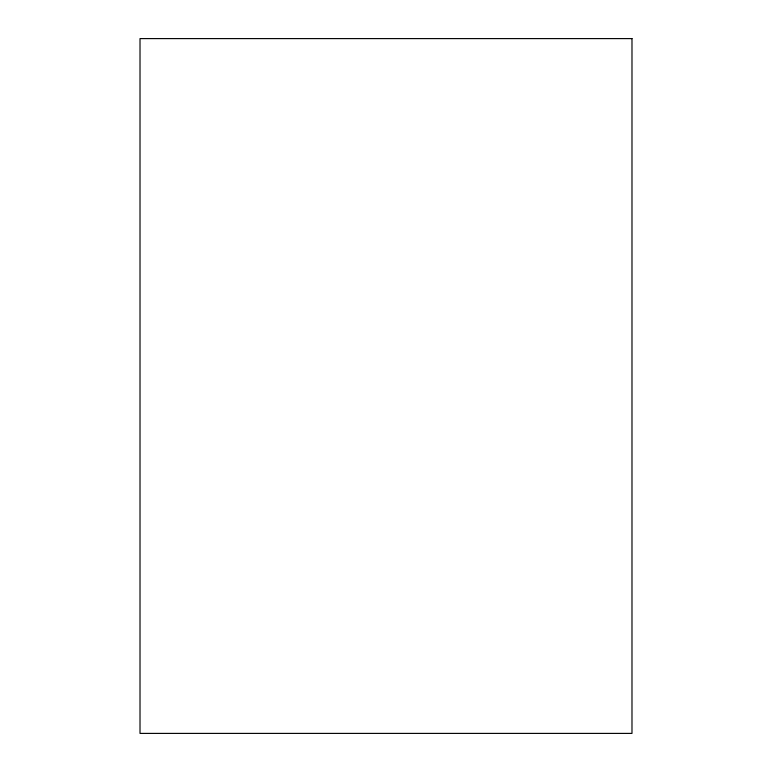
<?xml version="1.0" encoding="UTF-8"?>
<svg xmlns="http://www.w3.org/2000/svg" width="772" height="772" viewBox="0 0 772 772"><rect width="100%" height="100%" fill="white"/><g stroke="black" fill="none" stroke-linecap="round" stroke-linejoin="round"><path stroke-width="1.16" d="M631.988 38.6L140.012 38.6L140.012 733.4L631.988 733.4L631.988 38.6"/></g></svg>
